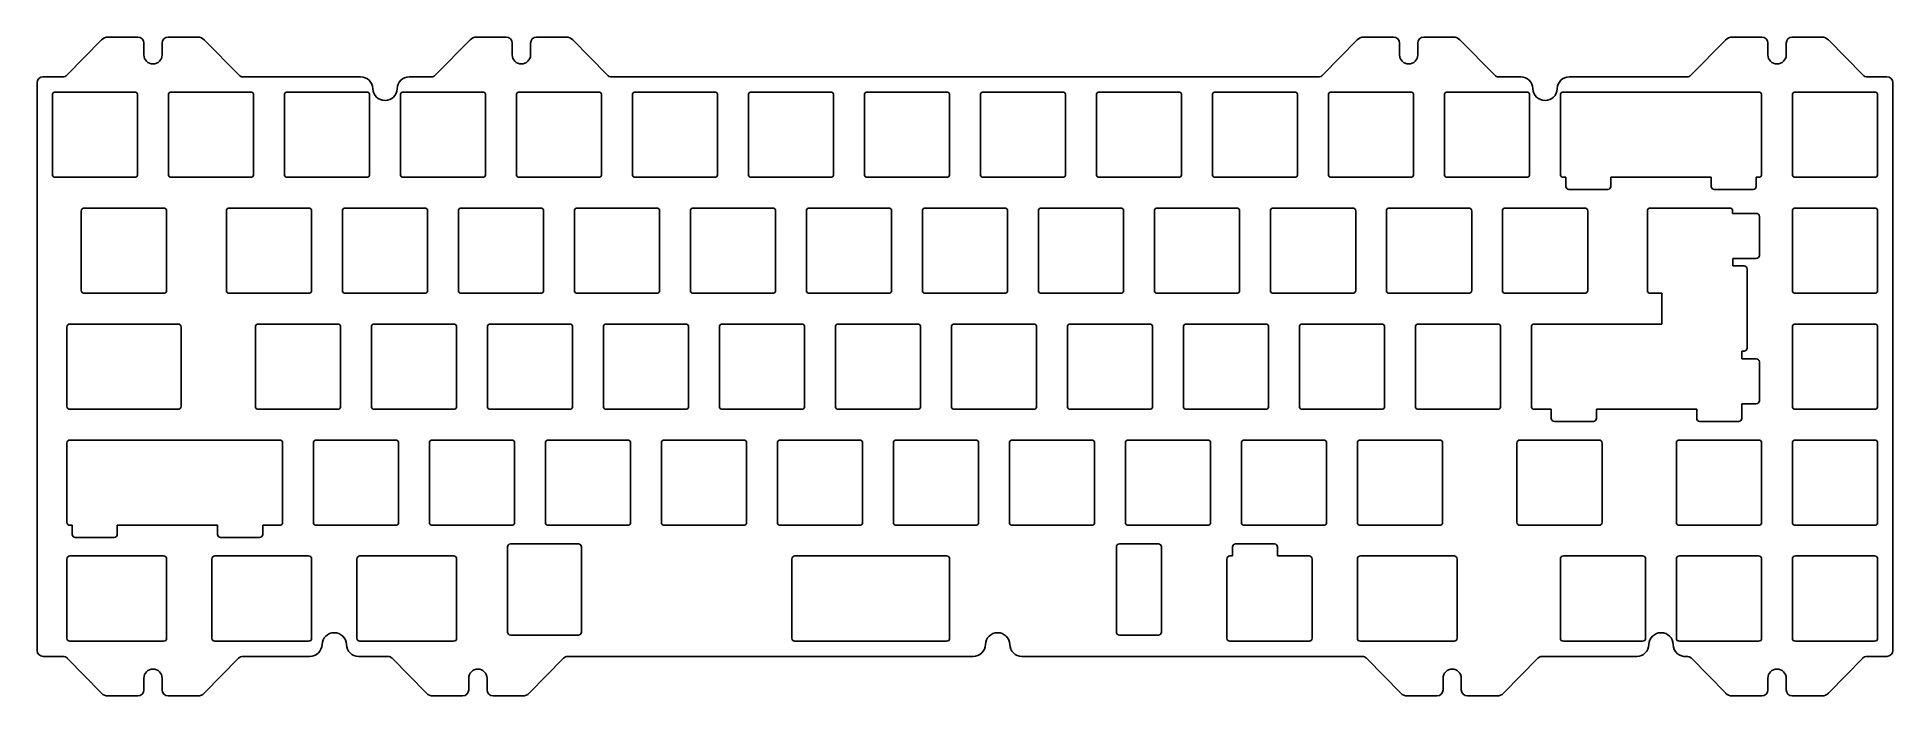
# Model space of a CAD drawing. Header units: millimetres. Extents: x 48 to 352, y 28 to 137.
import ezdxf

# ---------------------------------------------------------------- set-up
doc = ezdxf.new("R2010")
doc.units = ezdxf.units.MM

msp = doc.modelspace()

# ---------------------------------------------------------------- linework, layer by layer
for p, q in [((58.22, 136.1, -5.2), (52.56, 130.33, -5.2)), ((64.16, 136.55, -5.2), (59.29, 136.55, -5.2)), ((65.16, 135.55, -5.2), (65.16, 133.64, -5.2)), ((68.16, 133.64, -5.2), (68.16, 135.55, -5.2)), ((74.02, 136.55, -5.2), (69.16, 136.55, -5.2)), ((80.75, 130.33, -5.2), (75.09, 136.1, -5.2)), ((118.72, 136.1, -5.2), (113.06, 130.33, -5.2)), ((124.66, 136.55, -5.2), (119.79, 136.55, -5.2)), ((125.66, 135.55, -5.2), (125.66, 133.64, -5.2)), ((128.66, 133.64, -5.2), (128.66, 135.55, -5.2)), ((134.52, 136.55, -5.2), (129.66, 136.55, -5.2)), ((141.25, 130.33, -5.2), (135.59, 136.1, -5.2)), ((264.42, 136.1, -5.2), (258.76, 130.33, -5.2)), ((270.36, 136.55, -5.2), (265.49, 136.55, -5.2)), ((271.36, 135.55, -5.2), (271.36, 133.64, -5.2)), ((274.36, 133.64, -5.2), (274.36, 135.55, -5.2)), ((280.22, 136.55, -5.2), (275.36, 136.55, -5.2)), ((286.95, 130.33, -5.2), (281.29, 136.1, -5.2)), ((324.92, 136.1, -5.2), (319.26, 130.33, -5.2)), ((330.86, 136.55, -5.2), (325.99, 136.55, -5.2)), ((331.86, 135.55, -5.2), (331.86, 133.64, -5.2)), ((334.86, 133.64, -5.2), (334.86, 135.55, -5.2)), ((340.72, 136.55, -5.2), (335.86, 136.55, -5.2)), ((347.45, 130.33, -5.2), (341.79, 136.1, -5.2)), ((47.63, 129.03, -5.2), (47.63, 35.83, -5.2)), ((48.63, 130.03, -5.2), (51.84, 130.03, -5.2)), ((81.47, 130.03, -5.2), (100.76, 130.03, -5.2)), ((108.75, 130.03, -5.2), (112.34, 130.03, -5.2)), ((141.97, 130.03, -5.2), (258.04, 130.03, -5.2)), ((287.67, 130.03, -5.2), (291.26, 130.03, -5.2)), ((299.25, 130.03, -5.2), (318.54, 130.03, -5.2)), ((351.38, 130.03, -5.2), (348.17, 130.03, -5.2)), ((352.38, 35.83, -5.2), (352.38, 129.03, -5.2)), ((50.13, 114.03, -5.2), (50.13, 127.03, -5.2)), ((50.63, 127.53, -5.2), (63.63, 127.53, -5.2)), ((64.13, 127.03, -5.2), (64.13, 114.03, -5.2)), ((69.18, 114.03, -5.2), (69.18, 127.03, -5.2)), ((69.68, 127.53, -5.2), (82.68, 127.53, -5.2)), ((83.18, 127.03, -5.2), (83.18, 114.03, -5.2)), ((88.23, 114.03, -5.2), (88.23, 127.03, -5.2)), ((88.73, 127.53, -5.2), (101.73, 127.53, -5.2)), ((102.23, 127.03, -5.2), (102.23, 114.03, -5.2)), ((107.28, 114.03, -5.2), (107.28, 127.03, -5.2)), ((107.78, 127.53, -5.2), (120.78, 127.53, -5.2)), ((121.28, 127.03, -5.2), (121.28, 114.03, -5.2)), ((126.33, 114.03, -5.2), (126.33, 127.03, -5.2)), ((126.83, 127.53, -5.2), (139.83, 127.53, -5.2)), ((140.33, 127.03, -5.2), (140.33, 114.03, -5.2)), ((145.38, 114.03, -5.2), (145.38, 127.03, -5.2)), ((145.88, 127.53, -5.2), (158.88, 127.53, -5.2)), ((159.38, 127.03, -5.2), (159.38, 114.03, -5.2)), ((164.43, 114.03, -5.2), (164.43, 127.03, -5.2)), ((164.93, 127.53, -5.2), (177.93, 127.53, -5.2)), ((178.43, 127.03, -5.2), (178.43, 114.03, -5.2)), ((183.48, 114.03, -5.2), (183.48, 127.03, -5.2)), ((183.98, 127.53, -5.2), (196.98, 127.53, -5.2)), ((197.48, 127.03, -5.2), (197.48, 114.03, -5.2)), ((202.53, 114.03, -5.2), (202.53, 127.03, -5.2)), ((203.03, 127.53, -5.2), (216.03, 127.53, -5.2)), ((216.53, 127.03, -5.2), (216.53, 114.03, -5.2)), ((221.58, 114.03, -5.2), (221.58, 127.03, -5.2)), ((222.08, 127.53, -5.2), (235.08, 127.53, -5.2)), ((235.58, 127.03, -5.2), (235.58, 114.03, -5.2)), ((240.63, 114.03, -5.2), (240.63, 127.03, -5.2)), ((241.13, 127.53, -5.2), (254.13, 127.53, -5.2)), ((254.63, 127.03, -5.2), (254.63, 114.03, -5.2)), ((259.68, 114.03, -5.2), (259.68, 127.03, -5.2)), ((260.18, 127.53, -5.2), (273.18, 127.53, -5.2)), ((273.68, 127.03, -5.2), (273.68, 114.03, -5.2)), ((278.73, 114.03, -5.2), (278.73, 127.03, -5.2)), ((279.23, 127.53, -5.2), (292.23, 127.53, -5.2)), ((292.73, 127.03, -5.2), (292.73, 114.03, -5.2)), ((297.78, 114.03, -5.2), (297.78, 127.03, -5.2)), ((298.28, 127.53, -5.2), (330.33, 127.53, -5.2)), ((330.83, 127.03, -5.2), (330.83, 114.03, -5.2)), ((335.88, 114.03, -5.2), (335.88, 127.03, -5.2)), ((336.38, 127.53, -5.2), (349.38, 127.53, -5.2)), ((349.88, 127.03, -5.2), (349.88, 114.03, -5.2)), ((63.63, 113.53, -5.2), (50.63, 113.53, -5.2)), ((82.68, 113.53, -5.2), (69.68, 113.53, -5.2)), ((101.73, 113.53, -5.2), (88.73, 113.53, -5.2)), ((120.78, 113.53, -5.2), (107.78, 113.53, -5.2)), ((139.83, 113.53, -5.2), (126.83, 113.53, -5.2)), ((158.88, 113.53, -5.2), (145.88, 113.53, -5.2)), ((177.93, 113.53, -5.2), (164.93, 113.53, -5.2)), ((196.98, 113.53, -5.2), (183.98, 113.53, -5.2)), ((216.03, 113.53, -5.2), (203.03, 113.53, -5.2)), ((235.08, 113.53, -5.2), (222.08, 113.53, -5.2)), ((254.13, 113.53, -5.2), (241.13, 113.53, -5.2)), ((273.18, 113.53, -5.2), (260.18, 113.53, -5.2)), ((292.23, 113.53, -5.2), (279.23, 113.53, -5.2)), ((298.67, 113.53, -5.2), (298.28, 113.53, -5.2)), ((298.67, 112.03, -5.2), (298.67, 113.53, -5.2)), ((322.54, 113.53, -5.2), (306.07, 113.53, -5.2)), ((306.07, 113.53, -5.2), (306.07, 112.03, -5.2)), ((322.54, 112.03, -5.2), (322.54, 113.53, -5.2)), ((330.33, 113.53, -5.2), (329.94, 113.53, -5.2)), ((329.94, 113.53, -5.2), (329.94, 112.03, -5.2)), ((349.38, 113.53, -5.2), (336.38, 113.53, -5.2)), ((305.57, 111.53, -5.2), (299.17, 111.53, -5.2)), ((329.44, 111.53, -5.2), (323.04, 111.53, -5.2)), ((54.89, 94.98, -5.2), (54.89, 107.98, -5.2)), ((55.39, 108.48, -5.2), (68.39, 108.48, -5.2)), ((68.89, 107.98, -5.2), (68.89, 94.98, -5.2)), ((78.71, 94.98, -5.2), (78.71, 107.98, -5.2)), ((79.21, 108.48, -5.2), (92.21, 108.48, -5.2)), ((92.71, 107.98, -5.2), (92.71, 94.98, -5.2)), ((97.76, 94.98, -5.2), (97.76, 107.98, -5.2)), ((98.26, 108.48, -5.2), (111.26, 108.48, -5.2)), ((111.76, 107.98, -5.2), (111.76, 94.98, -5.2)), ((116.81, 94.98, -5.2), (116.81, 107.98, -5.2)), ((117.31, 108.48, -5.2), (130.31, 108.48, -5.2)), ((130.81, 107.98, -5.2), (130.81, 94.98, -5.2)), ((135.86, 94.98, -5.2), (135.86, 107.98, -5.2)), ((136.36, 108.48, -5.2), (149.36, 108.48, -5.2)), ((149.86, 107.98, -5.2), (149.86, 94.98, -5.2)), ((154.91, 94.98, -5.2), (154.91, 107.98, -5.2)), ((155.41, 108.48, -5.2), (168.41, 108.48, -5.2)), ((168.91, 107.98, -5.2), (168.91, 94.98, -5.2)), ((173.96, 94.98, -5.2), (173.96, 107.98, -5.2)), ((174.46, 108.48, -5.2), (187.46, 108.48, -5.2)), ((187.96, 107.98, -5.2), (187.96, 94.98, -5.2)), ((193.01, 94.98, -5.2), (193.01, 107.98, -5.2)), ((193.51, 108.48, -5.2), (206.51, 108.48, -5.2)), ((207.01, 107.98, -5.2), (207.01, 94.98, -5.2)), ((212.06, 94.98, -5.2), (212.06, 107.98, -5.2)), ((212.56, 108.48, -5.2), (225.56, 108.48, -5.2)), ((226.06, 107.98, -5.2), (226.06, 94.98, -5.2)), ((231.11, 94.98, -5.2), (231.11, 107.98, -5.2)), ((231.61, 108.48, -5.2), (244.61, 108.48, -5.2)), ((245.11, 107.98, -5.2), (245.11, 94.98, -5.2)), ((250.16, 94.98, -5.2), (250.16, 107.98, -5.2)), ((250.66, 108.48, -5.2), (263.66, 108.48, -5.2)), ((264.16, 107.98, -5.2), (264.16, 94.98, -5.2)), ((269.21, 94.98, -5.2), (269.21, 107.98, -5.2)), ((269.71, 108.48, -5.2), (282.71, 108.48, -5.2)), ((283.21, 107.98, -5.2), (283.21, 94.98, -5.2)), ((288.26, 94.98, -5.2), (288.26, 107.98, -5.2)), ((288.76, 108.48, -5.2), (301.76, 108.48, -5.2)), ((302.26, 107.98, -5.2), (302.26, 94.98, -5.2)), ((312.07, 94.98, -5.2), (312.07, 107.98, -5.2)), ((312.57, 108.48, -5.2), (325.56, 108.48, -5.2)), ((326.06, 107.98, -5.2), (326.06, 107.6, -5.2)), ((326.06, 107.6, -5.2), (329.95, 107.6, -5.2)), ((330.45, 107.1, -5.2), (330.45, 100.7, -5.2)), ((335.88, 94.98, -5.2), (335.88, 107.98, -5.2)), ((336.38, 108.48, -5.2), (349.38, 108.48, -5.2)), ((349.88, 107.98, -5.2), (349.88, 94.98, -5.2)), ((329.95, 100.2, -5.2), (326.07, 100.2, -5.2)), ((326.07, 100.2, -5.2), (326.07, 98.96, -5.2)), ((326.07, 98.96, -5.2), (327.95, 98.96, -5.2)), ((328.45, 98.46, -5.2), (328.45, 85.47, -5.2)), ((68.39, 94.48, -5.2), (55.39, 94.48, -5.2)), ((92.21, 94.48, -5.2), (79.21, 94.48, -5.2)), ((111.26, 94.48, -5.2), (98.26, 94.48, -5.2)), ((130.31, 94.48, -5.2), (117.31, 94.48, -5.2)), ((149.36, 94.48, -5.2), (136.36, 94.48, -5.2)), ((168.41, 94.48, -5.2), (155.41, 94.48, -5.2)), ((187.46, 94.48, -5.2), (174.46, 94.48, -5.2)), ((206.51, 94.48, -5.2), (193.51, 94.48, -5.2)), ((225.56, 94.48, -5.2), (212.56, 94.48, -5.2)), ((244.61, 94.48, -5.2), (231.61, 94.48, -5.2)), ((263.66, 94.48, -5.2), (250.66, 94.48, -5.2)), ((282.71, 94.48, -5.2), (269.71, 94.48, -5.2)), ((301.76, 94.48, -5.2), (288.76, 94.48, -5.2)), ((314.45, 94.48, -5.2), (312.57, 94.48, -5.2)), ((314.45, 89.43, -5.2), (314.45, 94.48, -5.2)), ((349.38, 94.48, -5.2), (336.38, 94.48, -5.2)), ((52.51, 75.93, -5.2), (52.51, 88.93, -5.2)), ((53.01, 89.43, -5.2), (70.77, 89.43, -5.2)), ((71.27, 88.93, -5.2), (71.27, 75.93, -5.2)), ((83.47, 75.93, -5.2), (83.47, 88.93, -5.2)), ((83.97, 89.43, -5.2), (96.97, 89.43, -5.2)), ((97.47, 88.93, -5.2), (97.47, 75.93, -5.2)), ((102.52, 75.93, -5.2), (102.52, 88.93, -5.2)), ((103.02, 89.43, -5.2), (116.02, 89.43, -5.2)), ((116.52, 88.93, -5.2), (116.52, 75.93, -5.2)), ((121.57, 75.93, -5.2), (121.57, 88.93, -5.2)), ((122.07, 89.43, -5.2), (135.07, 89.43, -5.2)), ((135.57, 88.93, -5.2), (135.57, 75.93, -5.2)), ((140.62, 75.93, -5.2), (140.62, 88.93, -5.2)), ((141.12, 89.43, -5.2), (154.12, 89.43, -5.2)), ((154.62, 88.93, -5.2), (154.62, 75.93, -5.2)), ((159.67, 75.93, -5.2), (159.67, 88.93, -5.2)), ((160.17, 89.43, -5.2), (173.17, 89.43, -5.2)), ((173.67, 88.93, -5.2), (173.67, 75.93, -5.2)), ((178.72, 75.93, -5.2), (178.72, 88.93, -5.2)), ((179.22, 89.43, -5.2), (192.22, 89.43, -5.2)), ((192.72, 88.93, -5.2), (192.72, 75.93, -5.2)), ((197.77, 75.93, -5.2), (197.77, 88.93, -5.2)), ((198.27, 89.43, -5.2), (211.27, 89.43, -5.2)), ((211.77, 88.93, -5.2), (211.77, 75.93, -5.2)), ((216.82, 75.93, -5.2), (216.82, 88.93, -5.2)), ((217.32, 89.43, -5.2), (230.32, 89.43, -5.2)), ((230.82, 88.93, -5.2), (230.82, 75.93, -5.2)), ((235.87, 75.93, -5.2), (235.87, 88.93, -5.2)), ((236.37, 89.43, -5.2), (249.37, 89.43, -5.2)), ((249.87, 88.93, -5.2), (249.87, 75.93, -5.2)), ((254.92, 75.93, -5.2), (254.92, 88.93, -5.2)), ((255.42, 89.43, -5.2), (268.42, 89.43, -5.2)), ((268.92, 88.93, -5.2), (268.92, 75.93, -5.2)), ((273.97, 75.93, -5.2), (273.97, 88.93, -5.2)), ((274.47, 89.43, -5.2), (287.47, 89.43, -5.2)), ((287.97, 88.93, -5.2), (287.97, 75.93, -5.2)), ((293.02, 75.93, -5.2), (293.02, 88.93, -5.2)), ((293.52, 89.43, -5.2), (314.45, 89.43, -5.2)), ((335.88, 75.93, -5.2), (335.88, 88.93, -5.2)), ((336.38, 89.43, -5.2), (349.38, 89.43, -5.2)), ((349.88, 88.93, -5.2), (349.88, 75.93, -5.2)), ((327.95, 84.97, -5.2), (327.56, 84.97, -5.2)), ((327.56, 84.97, -5.2), (327.56, 83.72, -5.2)), ((327.56, 83.72, -5.2), (329.95, 83.72, -5.2)), ((330.45, 83.22, -5.2), (330.45, 76.82, -5.2)), ((329.95, 76.32, -5.2), (327.56, 76.32, -5.2)), ((327.56, 76.32, -5.2), (327.56, 73.93, -5.2)), ((70.77, 75.43, -5.2), (53.01, 75.43, -5.2)), ((96.97, 75.43, -5.2), (83.97, 75.43, -5.2)), ((116.02, 75.43, -5.2), (103.02, 75.43, -5.2)), ((135.07, 75.43, -5.2), (122.07, 75.43, -5.2)), ((154.12, 75.43, -5.2), (141.12, 75.43, -5.2)), ((173.17, 75.43, -5.2), (160.17, 75.43, -5.2)), ((192.22, 75.43, -5.2), (179.22, 75.43, -5.2)), ((211.27, 75.43, -5.2), (198.27, 75.43, -5.2)), ((230.32, 75.43, -5.2), (217.32, 75.43, -5.2)), ((249.37, 75.43, -5.2), (236.37, 75.43, -5.2)), ((268.42, 75.43, -5.2), (255.42, 75.43, -5.2)), ((287.47, 75.43, -5.2), (274.47, 75.43, -5.2)), ((296.29, 75.43, -5.2), (293.52, 75.43, -5.2)), ((296.29, 73.93, -5.2), (296.29, 75.43, -5.2)), ((303.19, 73.43, -5.2), (296.79, 73.43, -5.2)), ((320.16, 75.43, -5.2), (303.69, 75.43, -5.2)), ((303.69, 75.43, -5.2), (303.69, 73.93, -5.2)), ((320.16, 73.93, -5.2), (320.16, 75.43, -5.2)), ((327.06, 73.43, -5.2), (320.66, 73.43, -5.2)), ((349.38, 75.43, -5.2), (336.38, 75.43, -5.2)), ((53.01, 70.38, -5.2), (87.44, 70.38, -5.2)), ((93.49, 70.38, -5.2), (106.49, 70.38, -5.2)), ((112.54, 70.38, -5.2), (125.54, 70.38, -5.2)), ((131.59, 70.38, -5.2), (144.59, 70.38, -5.2)), ((150.64, 70.38, -5.2), (163.64, 70.38, -5.2)), ((169.69, 70.38, -5.2), (182.69, 70.38, -5.2)), ((188.74, 70.38, -5.2), (201.74, 70.38, -5.2)), ((207.79, 70.38, -5.2), (220.79, 70.38, -5.2)), ((226.84, 70.38, -5.2), (239.84, 70.38, -5.2)), ((245.89, 70.38, -5.2), (258.89, 70.38, -5.2)), ((264.94, 70.38, -5.2), (277.94, 70.38, -5.2)), ((291.14, 70.38, -5.2), (304.14, 70.38, -5.2)), ((317.33, 70.38, -5.2), (330.33, 70.38, -5.2)), ((336.38, 70.38, -5.2), (349.38, 70.38, -5.2)), ((52.51, 56.88, -5.2), (52.51, 69.88, -5.2)), ((87.94, 69.88, -5.2), (87.94, 56.88, -5.2)), ((92.99, 56.88, -5.2), (92.99, 69.88, -5.2)), ((106.99, 69.88, -5.2), (106.99, 56.88, -5.2)), ((112.04, 56.88, -5.2), (112.04, 69.88, -5.2)), ((126.04, 69.88, -5.2), (126.04, 56.88, -5.2)), ((131.09, 56.88, -5.2), (131.09, 69.88, -5.2)), ((145.09, 69.88, -5.2), (145.09, 56.88, -5.2)), ((150.14, 56.88, -5.2), (150.14, 69.88, -5.2)), ((164.14, 69.88, -5.2), (164.14, 56.88, -5.2)), ((169.19, 56.88, -5.2), (169.19, 69.88, -5.2)), ((183.19, 69.88, -5.2), (183.19, 56.88, -5.2)), ((188.24, 56.88, -5.2), (188.24, 69.88, -5.2)), ((202.24, 69.88, -5.2), (202.24, 56.88, -5.2)), ((207.29, 56.88, -5.2), (207.29, 69.88, -5.2)), ((221.29, 69.88, -5.2), (221.29, 56.88, -5.2)), ((226.34, 56.88, -5.2), (226.34, 69.88, -5.2)), ((240.34, 69.88, -5.2), (240.34, 56.88, -5.2)), ((245.39, 56.88, -5.2), (245.39, 69.88, -5.2)), ((259.39, 69.88, -5.2), (259.39, 56.88, -5.2)), ((264.44, 56.88, -5.2), (264.44, 69.88, -5.2)), ((278.44, 69.88, -5.2), (278.44, 56.88, -5.2)), ((290.64, 56.88, -5.2), (290.64, 69.88, -5.2)), ((304.64, 69.88, -5.2), (304.64, 56.88, -5.2)), ((316.83, 56.88, -5.2), (316.83, 69.88, -5.2)), ((330.83, 69.88, -5.2), (330.83, 56.88, -5.2)), ((335.88, 56.88, -5.2), (335.88, 69.88, -5.2)), ((349.88, 69.88, -5.2), (349.88, 56.88, -5.2)), ((53.4, 56.38, -5.2), (53.01, 56.38, -5.2)), ((53.4, 54.88, -5.2), (53.4, 56.38, -5.2)), ((77.27, 56.38, -5.2), (60.8, 56.38, -5.2)), ((60.8, 56.38, -5.2), (60.8, 54.88, -5.2)), ((77.27, 54.88, -5.2), (77.27, 56.38, -5.2)), ((87.44, 56.38, -5.2), (84.67, 56.38, -5.2)), ((84.67, 56.38, -5.2), (84.67, 54.88, -5.2)), ((106.49, 56.38, -5.2), (93.49, 56.38, -5.2)), ((125.54, 56.38, -5.2), (112.54, 56.38, -5.2)), ((144.59, 56.38, -5.2), (131.59, 56.38, -5.2)), ((163.64, 56.38, -5.2), (150.64, 56.38, -5.2)), ((182.69, 56.38, -5.2), (169.69, 56.38, -5.2)), ((201.74, 56.38, -5.2), (188.74, 56.38, -5.2)), ((220.79, 56.38, -5.2), (207.79, 56.38, -5.2)), ((239.84, 56.38, -5.2), (226.84, 56.38, -5.2)), ((258.89, 56.38, -5.2), (245.89, 56.38, -5.2)), ((277.94, 56.38, -5.2), (264.94, 56.38, -5.2)), ((304.14, 56.38, -5.2), (291.14, 56.38, -5.2)), ((330.33, 56.38, -5.2), (317.33, 56.38, -5.2)), ((349.38, 56.38, -5.2), (336.38, 56.38, -5.2)), ((60.3, 54.38, -5.2), (53.9, 54.38, -5.2)), ((84.17, 54.38, -5.2), (77.77, 54.38, -5.2)), ((124.87, 38.83, -5.2), (124.87, 52.83, -5.2)), ((125.37, 53.33, -5.2), (136.53, 53.33, -5.2)), ((137.03, 52.83, -5.2), (137.03, 38.83, -5.2)), ((224.87, 38.83, -5.2), (224.87, 52.83, -5.2)), ((225.37, 53.33, -5.2), (231.77, 53.33, -5.2)), ((232.27, 52.83, -5.2), (232.27, 38.83, -5.2)), ((243.93, 51.33, -5.2), (243.93, 52.83, -5.2)), ((244.43, 53.33, -5.2), (250.83, 53.33, -5.2)), ((251.33, 52.83, -5.2), (251.33, 51.33, -5.2)), ((52.51, 37.83, -5.2), (52.51, 50.83, -5.2)), ((53.01, 51.33, -5.2), (68.39, 51.33, -5.2)), ((68.89, 50.83, -5.2), (68.89, 37.83, -5.2)), ((76.32, 37.83, -5.2), (76.32, 50.83, -5.2)), ((76.82, 51.33, -5.2), (92.21, 51.33, -5.2)), ((92.71, 50.83, -5.2), (92.71, 37.83, -5.2)), ((100.14, 37.83, -5.2), (100.14, 50.83, -5.2)), ((100.64, 51.33, -5.2), (116.02, 51.33, -5.2)), ((116.52, 50.83, -5.2), (116.52, 37.83, -5.2)), ((171.57, 37.83, -5.2), (171.57, 50.83, -5.2)), ((172.07, 51.33, -5.2), (196.98, 51.33, -5.2)), ((197.48, 50.83, -5.2), (197.48, 37.83, -5.2)), ((243.01, 37.83, -5.2), (243.01, 50.83, -5.2)), ((243.51, 51.33, -5.2), (243.93, 51.33, -5.2)), ((251.33, 51.33, -5.2), (256.51, 51.33, -5.2)), ((257.01, 50.83, -5.2), (257.01, 50.36, -5.2)), ((257.01, 50.33, -5.2), (257.01, 38.33, -5.2)), ((264.44, 37.83, -5.2), (264.44, 50.83, -5.2)), ((264.94, 51.33, -5.2), (280.32, 51.33, -5.2)), ((280.82, 50.83, -5.2), (280.82, 37.83, -5.2)), ((297.78, 37.83, -5.2), (297.78, 50.83, -5.2)), ((298.28, 51.33, -5.2), (311.28, 51.33, -5.2)), ((311.78, 50.83, -5.2), (311.78, 37.83, -5.2)), ((316.83, 37.83, -5.2), (316.83, 50.83, -5.2)), ((317.33, 51.33, -5.2), (330.33, 51.33, -5.2)), ((330.83, 50.83, -5.2), (330.83, 37.83, -5.2)), ((335.88, 37.83, -5.2), (335.88, 50.83, -5.2)), ((336.38, 51.33, -5.2), (349.38, 51.33, -5.2)), ((349.88, 50.83, -5.2), (349.88, 37.83, -5.2)), ((68.39, 37.33, -5.2), (53.01, 37.33, -5.2)), ((92.21, 37.33, -5.2), (76.82, 37.33, -5.2)), ((116.02, 37.33, -5.2), (100.64, 37.33, -5.2)), ((136.53, 38.33, -5.2), (125.37, 38.33, -5.2)), ((196.98, 37.33, -5.2), (172.07, 37.33, -5.2)), ((231.77, 38.33, -5.2), (225.37, 38.33, -5.2)), ((256.51, 37.33, -5.2), (243.51, 37.33, -5.2)), ((257.01, 38.31, -5.2), (257.01, 37.83, -5.2)), ((280.32, 37.33, -5.2), (264.94, 37.33, -5.2)), ((311.28, 37.33, -5.2), (298.28, 37.33, -5.2)), ((330.33, 37.33, -5.2), (317.33, 37.33, -5.2)), ((349.38, 37.33, -5.2), (336.38, 37.33, -5.2)), ((51.88, 34.83, -5.2), (48.63, 34.83, -5.2)), ((52.59, 34.54, -5.2), (58.22, 28.8, -5.2)), ((75.09, 28.8, -5.2), (80.72, 34.54, -5.2)), ((92.42, 34.83, -5.2), (81.43, 34.83, -5.2)), ((105.23, 34.83, -5.2), (100.42, 34.83, -5.2)), ((105.94, 34.54, -5.2), (111.57, 28.8, -5.2)), ((128.44, 28.8, -5.2), (134.07, 34.54, -5.2)), ((201.36, 34.83, -5.2), (134.78, 34.83, -5.2)), ((265.23, 34.83, -5.2), (209.36, 34.83, -5.2)), ((265.94, 34.54, -5.2), (271.57, 28.8, -5.2)), ((288.44, 28.8, -5.2), (294.07, 34.54, -5.2)), ((294.78, 34.83, -5.2), (310.31, 34.83, -5.2)), ((319.29, 34.54, -5.2), (324.92, 28.8, -5.2)), ((341.79, 28.8, -5.2), (347.42, 34.54, -5.2)), ((348.13, 34.83, -5.2), (351.38, 34.83, -5.2)), ((65.16, 31.26, -5.2), (65.16, 29.35, -5.2)), ((68.16, 29.35, -5.2), (68.16, 31.26, -5.2)), ((118.51, 31.26, -5.2), (118.51, 29.35, -5.2)), ((121.51, 29.35, -5.2), (121.51, 31.26, -5.2)), ((278.51, 31.26, -5.2), (278.51, 29.35, -5.2)), ((281.51, 29.35, -5.2), (281.51, 31.26, -5.2)), ((331.86, 31.26, -5.2), (331.86, 29.35, -5.2)), ((334.86, 29.35, -5.2), (334.86, 31.26, -5.2)), ((59.29, 28.35, -5.2), (64.16, 28.35, -5.2)), ((69.16, 28.35, -5.2), (74.02, 28.35, -5.2)), ((112.64, 28.35, -5.2), (117.51, 28.35, -5.2)), ((122.51, 28.35, -5.2), (127.37, 28.35, -5.2)), ((272.64, 28.35, -5.2), (277.51, 28.35, -5.2)), ((282.51, 28.35, -5.2), (287.37, 28.35, -5.2)), ((325.99, 28.35, -5.2), (330.86, 28.35, -5.2)), ((335.86, 28.35, -5.2), (340.72, 28.35, -5.2))]:
    msp.add_line(p, q)
for centre, radius, start, end in [((59.29, 135.05, -5.2), 1.5, 90, 135.5162), ((64.16, 135.55, -5.2), 1, 0, 90), ((69.16, 135.55, -5.2), 1, 90, 180), ((74.02, 135.05, -5.2), 1.5, 44.4838, 90), ((119.79, 135.05, -5.2), 1.5, 90, 135.5162), ((124.66, 135.55, -5.2), 1, 0, 90), ((129.66, 135.55, -5.2), 1, 90, 180), ((134.52, 135.05, -5.2), 1.5, 44.4838, 90), ((265.49, 135.05, -5.2), 1.5, 90, 135.5162), ((270.36, 135.55, -5.2), 1, 0, 90), ((275.36, 135.55, -5.2), 1, 90, 180), ((280.22, 135.05, -5.2), 1.5, 44.4838, 90), ((325.99, 135.05, -5.2), 1.5, 90, 135.5162), ((330.86, 135.55, -5.2), 1, 0, 90), ((335.86, 135.55, -5.2), 1, 90, 180), ((340.72, 135.05, -5.2), 1.5, 44.4838, 90), ((66.66, 133.64, -5.2), 1.5, 180, 0), ((127.16, 133.64, -5.2), 1.5, 180, 0), ((272.86, 133.64, -5.2), 1.5, 180, 0), ((333.36, 133.64, -5.2), 1.5, 180, 0), ((48.63, 129.03, -5.2), 1, 90, 180), ((51.84, 131.03, -5.2), 1, 270, 315.5162), ((81.47, 131.03, -5.2), 1, 224.4838, 270), ((100.76, 128.03, -5.2), 2, 1.4325, 90), ((104.76, 128.13, -5.2), 2, 181.4325, 358.5675), ((108.75, 128.03, -5.2), 2, 90, 178.5675), ((112.34, 131.03, -5.2), 1, 270, 315.5162), ((141.97, 131.03, -5.2), 1, 224.4838, 270), ((258.04, 131.03, -5.2), 1, 270, 315.5162), ((287.67, 131.03, -5.2), 1, 224.4838, 270), ((291.26, 128.03, -5.2), 2, 1.4325, 90), ((295.26, 128.13, -5.2), 2, 181.4325, 358.5675), ((299.25, 128.03, -5.2), 2, 90, 178.5675), ((318.54, 131.03, -5.2), 1, 270, 315.5162), ((348.17, 131.03, -5.2), 1, 224.4838, 270), ((351.38, 129.03, -5.2), 1, 0, 90), ((50.63, 127.03, -5.2), 0.5, 90, 180), ((63.63, 127.03, -5.2), 0.5, 360, 90), ((69.68, 127.03, -5.2), 0.5, 90, 180), ((82.68, 127.03, -5.2), 0.5, 360, 90), ((88.73, 127.03, -5.2), 0.5, 90, 180), ((101.73, 127.03, -5.2), 0.5, 360, 90), ((107.78, 127.03, -5.2), 0.5, 90, 180), ((120.78, 127.03, -5.2), 0.5, 0, 90), ((126.83, 127.03, -5.2), 0.5, 90, 180), ((139.83, 127.03, -5.2), 0.5, 360, 90), ((145.88, 127.03, -5.2), 0.5, 90, 180), ((158.88, 127.03, -5.2), 0.5, 360, 90), ((164.93, 127.03, -5.2), 0.5, 90, 180), ((177.93, 127.03, -5.2), 0.5, 360, 90), ((183.98, 127.03, -5.2), 0.5, 90, 180), ((196.98, 127.03, -5.2), 0.5, 0, 90), ((203.03, 127.03, -5.2), 0.5, 90, 180), ((216.03, 127.03, -5.2), 0.5, 0, 90), ((222.08, 127.03, -5.2), 0.5, 90, 180), ((235.08, 127.03, -5.2), 0.5, 0, 90), ((241.13, 127.03, -5.2), 0.5, 90, 180), ((254.13, 127.03, -5.2), 0.5, 360, 90), ((260.18, 127.03, -5.2), 0.5, 90, 180), ((273.18, 127.03, -5.2), 0.5, 360, 90), ((279.23, 127.03, -5.2), 0.5, 90, 180), ((292.23, 127.03, -5.2), 0.5, 360, 90), ((298.28, 127.03, -5.2), 0.5, 90, 180), ((330.33, 127.03, -5.2), 0.5, 360, 90), ((336.38, 127.03, -5.2), 0.5, 90, 180), ((349.38, 127.03, -5.2), 0.5, 360, 90), ((50.63, 114.03, -5.2), 0.5, 180, 270), ((63.63, 114.03, -5.2), 0.5, 270, 0), ((69.68, 114.03, -5.2), 0.5, 180, 270), ((82.68, 114.03, -5.2), 0.5, 270, 0), ((88.73, 114.03, -5.2), 0.5, 180, 270), ((101.73, 114.03, -5.2), 0.5, 270, 0), ((107.78, 114.03, -5.2), 0.5, 180, 270), ((120.78, 114.03, -5.2), 0.5, 270, 0), ((126.83, 114.03, -5.2), 0.5, 180, 270), ((139.83, 114.03, -5.2), 0.5, 270, 0), ((145.88, 114.03, -5.2), 0.5, 180, 270), ((158.88, 114.03, -5.2), 0.5, 270, 0), ((164.93, 114.03, -5.2), 0.5, 180, 270), ((177.93, 114.03, -5.2), 0.5, 270, 0), ((183.98, 114.03, -5.2), 0.5, 180, 270), ((196.98, 114.03, -5.2), 0.5, 270, 0), ((203.03, 114.03, -5.2), 0.5, 180, 270), ((216.03, 114.03, -5.2), 0.5, 270, 0), ((222.08, 114.03, -5.2), 0.5, 180, 270), ((235.08, 114.03, -5.2), 0.5, 270, 0), ((241.13, 114.03, -5.2), 0.5, 180, 270), ((254.13, 114.03, -5.2), 0.5, 270, 0), ((260.18, 114.03, -5.2), 0.5, 180, 270), ((273.18, 114.03, -5.2), 0.5, 270, 0), ((279.23, 114.03, -5.2), 0.5, 180, 270), ((292.23, 114.03, -5.2), 0.5, 270, 0), ((298.28, 114.03, -5.2), 0.5, 180, 270), ((330.33, 114.03, -5.2), 0.5, 270, 0), ((336.38, 114.03, -5.2), 0.5, 180, 270), ((349.38, 114.03, -5.2), 0.5, 270, 0), ((299.17, 112.03, -5.2), 0.5, 180, 270), ((305.57, 112.03, -5.2), 0.5, 270, 0), ((323.04, 112.03, -5.2), 0.5, 180, 270), ((329.44, 112.03, -5.2), 0.5, 270, 0), ((55.39, 107.98, -5.2), 0.5, 90, 180), ((68.39, 107.98, -5.2), 0.5, 360, 90), ((79.21, 107.98, -5.2), 0.5, 90, 180), ((92.21, 107.98, -5.2), 0.5, 360, 90), ((98.26, 107.98, -5.2), 0.5, 90, 180), ((111.26, 107.98, -5.2), 0.5, 360, 90), ((117.31, 107.98, -5.2), 0.5, 90, 180), ((130.31, 107.98, -5.2), 0.5, 360, 90), ((136.36, 107.98, -5.2), 0.5, 90, 180), ((149.36, 107.98, -5.2), 0.5, 360, 90), ((155.41, 107.98, -5.2), 0.5, 90, 180), ((168.41, 107.98, -5.2), 0.5, 360, 90), ((174.46, 107.98, -5.2), 0.5, 90, 180), ((187.46, 107.98, -5.2), 0.5, 0, 90), ((193.51, 107.98, -5.2), 0.5, 90, 180), ((206.51, 107.98, -5.2), 0.5, 0, 90), ((212.56, 107.98, -5.2), 0.5, 90, 180), ((225.56, 107.98, -5.2), 0.5, 0, 90), ((231.61, 107.98, -5.2), 0.5, 90, 180), ((244.61, 107.98, -5.2), 0.5, 0, 90), ((250.66, 107.98, -5.2), 0.5, 90, 180), ((263.66, 107.98, -5.2), 0.5, 360, 90), ((269.71, 107.98, -5.2), 0.5, 90, 180), ((282.71, 107.98, -5.2), 0.5, 360, 90), ((288.76, 107.98, -5.2), 0.5, 90, 180), ((301.76, 107.98, -5.2), 0.5, 360, 90), ((312.57, 107.98, -5.2), 0.5, 90, 180), ((325.56, 107.98, -5.2), 0.5, 360, 90), ((329.95, 107.1, -5.2), 0.5, 0, 90), ((336.38, 107.98, -5.2), 0.5, 90, 180), ((349.38, 107.98, -5.2), 0.5, 360, 90), ((329.95, 100.7, -5.2), 0.5, 270, 360), ((327.95, 98.46, -5.2), 0.5, 360, 90), ((55.39, 94.98, -5.2), 0.5, 180, 270), ((68.39, 94.98, -5.2), 0.5, 270, 0), ((79.21, 94.98, -5.2), 0.5, 180, 270), ((92.21, 94.98, -5.2), 0.5, 270, 0), ((98.26, 94.98, -5.2), 0.5, 180, 270), ((111.26, 94.98, -5.2), 0.5, 270, 0), ((117.31, 94.98, -5.2), 0.5, 180, 270), ((130.31, 94.98, -5.2), 0.5, 270, 0), ((136.36, 94.98, -5.2), 0.5, 180, 270), ((149.36, 94.98, -5.2), 0.5, 270, 0), ((155.41, 94.98, -5.2), 0.5, 180, 270), ((168.41, 94.98, -5.2), 0.5, 270, 0), ((174.46, 94.98, -5.2), 0.5, 180, 270), ((187.46, 94.98, -5.2), 0.5, 270, 0), ((193.51, 94.98, -5.2), 0.5, 180, 270), ((206.51, 94.98, -5.2), 0.5, 270, 0), ((212.56, 94.98, -5.2), 0.5, 180, 270), ((225.56, 94.98, -5.2), 0.5, 270, 0), ((231.61, 94.98, -5.2), 0.5, 180, 270), ((244.61, 94.98, -5.2), 0.5, 270, 0), ((250.66, 94.98, -5.2), 0.5, 180, 270), ((263.66, 94.98, -5.2), 0.5, 270, 0), ((269.71, 94.98, -5.2), 0.5, 180, 270), ((282.71, 94.98, -5.2), 0.5, 270, 0), ((288.76, 94.98, -5.2), 0.5, 180, 270), ((301.76, 94.98, -5.2), 0.5, 270, 0), ((312.57, 94.98, -5.2), 0.5, 180, 270), ((336.38, 94.98, -5.2), 0.5, 180, 270), ((349.38, 94.98, -5.2), 0.5, 270, 0), ((53.01, 88.93, -5.2), 0.5, 90, 180), ((70.77, 88.93, -5.2), 0.5, 0, 90), ((83.97, 88.93, -5.2), 0.5, 90, 180), ((96.97, 88.93, -5.2), 0.5, 0, 90), ((103.02, 88.93, -5.2), 0.5, 90, 180), ((116.02, 88.93, -5.2), 0.5, 0, 90), ((122.07, 88.93, -5.2), 0.5, 90, 180), ((135.07, 88.93, -5.2), 0.5, 360, 90), ((141.12, 88.93, -5.2), 0.5, 90, 180), ((154.12, 88.93, -5.2), 0.5, 360, 90), ((160.17, 88.93, -5.2), 0.5, 90, 180), ((173.17, 88.93, -5.2), 0.5, 360, 90), ((179.22, 88.93, -5.2), 0.5, 90, 180), ((192.22, 88.93, -5.2), 0.5, 0, 90), ((198.27, 88.93, -5.2), 0.5, 90, 180), ((211.27, 88.93, -5.2), 0.5, 0, 90), ((217.32, 88.93, -5.2), 0.5, 90, 180), ((230.32, 88.93, -5.2), 0.5, 0, 90), ((236.37, 88.93, -5.2), 0.5, 90, 180), ((249.37, 88.93, -5.2), 0.5, 360, 90), ((255.42, 88.93, -5.2), 0.5, 90, 180), ((268.42, 88.93, -5.2), 0.5, 360, 90), ((274.47, 88.93, -5.2), 0.5, 90, 180), ((287.47, 88.93, -5.2), 0.5, 360, 90), ((293.52, 88.93, -5.2), 0.5, 90, 180), ((336.38, 88.93, -5.2), 0.5, 90, 180), ((349.38, 88.93, -5.2), 0.5, 360, 90), ((327.95, 85.47, -5.2), 0.5, 270, 0), ((329.95, 83.22, -5.2), 0.5, 360, 90), ((329.95, 76.82, -5.2), 0.5, 270, 0), ((53.01, 75.93, -5.2), 0.5, 180, 270), ((70.77, 75.93, -5.2), 0.5, 270, 0), ((83.97, 75.93, -5.2), 0.5, 180, 270), ((96.97, 75.93, -5.2), 0.5, 270, 0), ((103.02, 75.93, -5.2), 0.5, 180, 270), ((116.02, 75.93, -5.2), 0.5, 270, 0), ((122.07, 75.93, -5.2), 0.5, 180, 270), ((135.07, 75.93, -5.2), 0.5, 270, 0), ((141.12, 75.93, -5.2), 0.5, 180, 270), ((154.12, 75.93, -5.2), 0.5, 270, 0), ((160.17, 75.93, -5.2), 0.5, 180, 270), ((173.17, 75.93, -5.2), 0.5, 270, 0), ((179.22, 75.93, -5.2), 0.5, 180, 270), ((192.22, 75.93, -5.2), 0.5, 270, 0), ((198.27, 75.93, -5.2), 0.5, 180, 270), ((211.27, 75.93, -5.2), 0.5, 270, 0), ((217.32, 75.93, -5.2), 0.5, 180, 270), ((230.32, 75.93, -5.2), 0.5, 270, 0), ((236.37, 75.93, -5.2), 0.5, 180, 270), ((249.37, 75.93, -5.2), 0.5, 270, 0), ((255.42, 75.93, -5.2), 0.5, 180, 270), ((268.42, 75.93, -5.2), 0.5, 270, 0), ((274.47, 75.93, -5.2), 0.5, 180, 270), ((287.47, 75.93, -5.2), 0.5, 270, 0), ((293.52, 75.93, -5.2), 0.5, 180, 270), ((296.79, 73.93, -5.2), 0.5, 180, 270), ((303.19, 73.93, -5.2), 0.5, 270, 0), ((320.66, 73.93, -5.2), 0.5, 180, 270), ((327.06, 73.93, -5.2), 0.5, 270, 0), ((336.38, 75.93, -5.2), 0.5, 180, 270), ((349.38, 75.93, -5.2), 0.5, 270, 0), ((53.01, 69.88, -5.2), 0.5, 90, 180), ((87.44, 69.88, -5.2), 0.5, 360, 90), ((93.49, 69.88, -5.2), 0.5, 90, 180), ((106.49, 69.88, -5.2), 0.5, 0, 90), ((112.54, 69.88, -5.2), 0.5, 90, 180), ((125.54, 69.88, -5.2), 0.5, 0, 90), ((131.59, 69.88, -5.2), 0.5, 90, 180), ((144.59, 69.88, -5.2), 0.5, 360, 90), ((150.64, 69.88, -5.2), 0.5, 90, 180), ((163.64, 69.88, -5.2), 0.5, 360, 90), ((169.69, 69.88, -5.2), 0.5, 90, 180), ((182.69, 69.88, -5.2), 0.5, 360, 90), ((188.74, 69.88, -5.2), 0.5, 90, 180), ((201.74, 69.88, -5.2), 0.5, 0, 90), ((207.79, 69.88, -5.2), 0.5, 90, 180), ((220.79, 69.88, -5.2), 0.5, 0, 90), ((226.84, 69.88, -5.2), 0.5, 90, 180), ((239.84, 69.88, -5.2), 0.5, 0, 90), ((245.89, 69.88, -5.2), 0.5, 90, 180), ((258.89, 69.88, -5.2), 0.5, 360, 90), ((264.94, 69.88, -5.2), 0.5, 90, 180), ((277.94, 69.88, -5.2), 0.5, 360, 90), ((291.14, 69.88, -5.2), 0.5, 90, 180), ((304.14, 69.88, -5.2), 0.5, 360, 90), ((317.33, 69.88, -5.2), 0.5, 90, 180), ((330.33, 69.88, -5.2), 0.5, 360, 90), ((336.38, 69.88, -5.2), 0.5, 90, 180), ((349.38, 69.88, -5.2), 0.5, 360, 90), ((53.01, 56.88, -5.2), 0.5, 180, 270), ((53.9, 54.88, -5.2), 0.5, 180, 270), ((60.3, 54.88, -5.2), 0.5, 270, 0), ((77.77, 54.88, -5.2), 0.5, 180, 270), ((84.17, 54.88, -5.2), 0.5, 270, 0), ((87.44, 56.88, -5.2), 0.5, 270, 0), ((93.49, 56.88, -5.2), 0.5, 180, 270), ((106.49, 56.88, -5.2), 0.5, 270, 0), ((112.54, 56.88, -5.2), 0.5, 180, 270), ((125.54, 56.88, -5.2), 0.5, 270, 0), ((131.59, 56.88, -5.2), 0.5, 180, 270), ((144.59, 56.88, -5.2), 0.5, 270, 0), ((150.64, 56.88, -5.2), 0.5, 180, 270), ((163.64, 56.88, -5.2), 0.5, 270, 0), ((169.69, 56.88, -5.2), 0.5, 180, 270), ((182.69, 56.88, -5.2), 0.5, 270, 0), ((188.74, 56.88, -5.2), 0.5, 180, 270), ((201.74, 56.88, -5.2), 0.5, 270, 0), ((207.79, 56.88, -5.2), 0.5, 180, 270), ((220.79, 56.88, -5.2), 0.5, 270, 0), ((226.84, 56.88, -5.2), 0.5, 180, 270), ((239.84, 56.88, -5.2), 0.5, 270, 0), ((245.89, 56.88, -5.2), 0.5, 180, 270), ((258.89, 56.88, -5.2), 0.5, 270, 0), ((264.94, 56.88, -5.2), 0.5, 180, 270), ((277.94, 56.88, -5.2), 0.5, 270, 0), ((291.14, 56.88, -5.2), 0.5, 180, 270), ((304.14, 56.88, -5.2), 0.5, 270, 0), ((317.33, 56.88, -5.2), 0.5, 180, 270), ((330.33, 56.88, -5.2), 0.5, 270, 0), ((336.38, 56.88, -5.2), 0.5, 180, 270), ((349.38, 56.88, -5.2), 0.5, 270, 0), ((125.37, 52.83, -5.2), 0.5, 90, 180), ((136.53, 52.83, -5.2), 0.5, 360, 90), ((225.37, 52.83, -5.2), 0.5, 90, 180), ((231.77, 52.83, -5.2), 0.5, 360, 90), ((244.43, 52.83, -5.2), 0.5, 90, 180), ((250.83, 52.83, -5.2), 0.5, 360, 90), ((53.01, 50.83, -5.2), 0.5, 90, 180), ((68.39, 50.83, -5.2), 0.5, 0, 90), ((76.82, 50.83, -5.2), 0.5, 90, 180), ((92.21, 50.83, -5.2), 0.5, 0, 90), ((100.64, 50.83, -5.2), 0.5, 90, 180), ((116.02, 50.83, -5.2), 0.5, 0, 90), ((172.07, 50.83, -5.2), 0.5, 90, 180), ((196.98, 50.83, -5.2), 0.5, 0, 90), ((243.51, 50.83, -5.2), 0.5, 90, 180), ((256.51, 50.83, -5.2), 0.5, 360, 90), ((256.01, 50.33, -5.2), 1, 0, 1.2812), ((264.94, 50.83, -5.2), 0.5, 90, 180), ((280.32, 50.83, -5.2), 0.5, 360, 90), ((298.28, 50.83, -5.2), 0.5, 90, 180), ((311.28, 50.83, -5.2), 0.5, 360, 90), ((317.33, 50.83, -5.2), 0.5, 90, 180), ((330.33, 50.83, -5.2), 0.5, 360, 90), ((336.38, 50.83, -5.2), 0.5, 90, 180), ((349.38, 50.83, -5.2), 0.5, 360, 90), ((53.01, 37.83, -5.2), 0.5, 180, 270), ((68.39, 37.83, -5.2), 0.5, 270, 0), ((76.82, 37.83, -5.2), 0.5, 180, 270), ((92.21, 37.83, -5.2), 0.5, 270, 0), ((92.42, 36.83, -5.2), 2, 270, 358.5675), ((96.42, 36.73, -5.2), 2, 1.4325, 178.5675), ((100.42, 36.83, -5.2), 2, 181.4325, 270), ((100.64, 37.83, -5.2), 0.5, 180, 270), ((116.02, 37.83, -5.2), 0.5, 270, 0), ((125.37, 38.83, -5.2), 0.5, 180, 270), ((136.53, 38.83, -5.2), 0.5, 270, 0), ((172.07, 37.83, -5.2), 0.5, 180, 270), ((196.98, 37.83, -5.2), 0.5, 270, 0), ((201.36, 36.83, -5.2), 2, 270, 358.5675), ((205.36, 36.73, -5.2), 2, 1.4325, 178.5675), ((209.36, 36.83, -5.2), 2, 181.4325, 270), ((225.37, 38.83, -5.2), 0.5, 180, 270), ((231.77, 38.83, -5.2), 0.5, 270, 0), ((243.51, 37.83, -5.2), 0.5, 180, 270), ((256.51, 37.83, -5.2), 0.5, 270, 0), ((256.01, 38.33, -5.2), 1, 358.7188, 0), ((264.94, 37.83, -5.2), 0.5, 180, 270), ((280.32, 37.83, -5.2), 0.5, 270, 0), ((298.28, 37.83, -5.2), 0.5, 180, 270), ((310.31, 36.83, -5.2), 2, 270, 358.5675), ((311.28, 37.83, -5.2), 0.5, 270, 0), ((314.31, 36.73, -5.2), 2, 1.254, 178.5675), ((318.3, 36.82, -5.2), 2, 181.254, 275.2241), ((317.33, 37.83, -5.2), 0.5, 180, 270), ((330.33, 37.83, -5.2), 0.5, 270, 0), ((336.38, 37.83, -5.2), 0.5, 180, 270), ((349.38, 37.83, -5.2), 0.5, 270, 0), ((48.63, 35.83, -5.2), 1, 180, 270), ((51.88, 33.83, -5.2), 1, 44.4838, 90), ((81.43, 33.83, -5.2), 1, 90, 135.5162), ((105.23, 33.83, -5.2), 1, 44.4838, 90), ((134.78, 33.83, -5.2), 1, 90, 135.5162), ((265.23, 33.83, -5.2), 1, 44.4838, 90), ((294.78, 33.83, -5.2), 1, 90, 135.5162), ((318.58, 33.83, -5.2), 1, 44.4838, 95.2241), ((348.13, 33.83, -5.2), 1, 90, 135.5162), ((351.38, 35.83, -5.2), 1, 270, 0), ((66.66, 31.26, -5.2), 1.5, 0, 180), ((120.01, 31.26, -5.2), 1.5, 0, 180), ((280.01, 31.26, -5.2), 1.5, 0, 180), ((333.36, 31.26, -5.2), 1.5, 0, 180), ((59.29, 29.85, -5.2), 1.5, 224.4838, 270), ((64.16, 29.35, -5.2), 1, 270, 360), ((69.16, 29.35, -5.2), 1, 180, 270), ((74.02, 29.85, -5.2), 1.5, 270, 315.5162), ((112.64, 29.85, -5.2), 1.5, 224.4838, 270), ((117.51, 29.35, -5.2), 1, 270, 360), ((122.51, 29.35, -5.2), 1, 180, 270), ((127.37, 29.85, -5.2), 1.5, 270, 315.5162), ((272.64, 29.85, -5.2), 1.5, 224.4838, 270), ((277.51, 29.35, -5.2), 1, 270, 360), ((282.51, 29.35, -5.2), 1, 180, 270), ((287.37, 29.85, -5.2), 1.5, 270, 315.5162), ((325.99, 29.85, -5.2), 1.5, 224.4838, 270), ((330.86, 29.35, -5.2), 1, 270, 360), ((335.86, 29.35, -5.2), 1, 180, 270), ((340.72, 29.85, -5.2), 1.5, 270, 315.5162)]:
    msp.add_arc(centre, radius, start, end)

doc.saveas('drawing.dxf')
